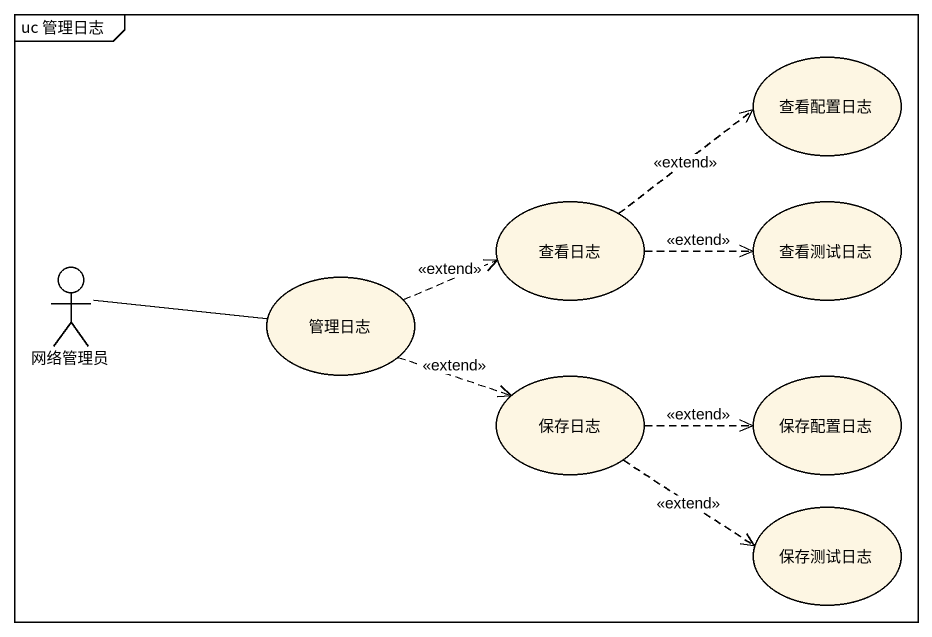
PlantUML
@startuml
mainframe uc 管理日志
usecase 查看配置日志
usecase 查看日志
usecase 查看测试日志
actor 网络管理员
usecase 管理日志
usecase 保存日志
usecase 保存配置日志
usecase 保存测试日志
查看日志 .right.> 查看配置日志 : <<extend>>
查看日志 .right.> 查看测试日志 : <<extend>>
网络管理员 -right- 管理日志
管理日志 .right.> 查看日志 : <<extend>>
管理日志 .right.> 保存日志 : <<extend>>
保存日志 .right.> 保存配置日志 : <<extend>>
保存日志 .right.> 保存测试日志 : <<extend>>
@enduml
